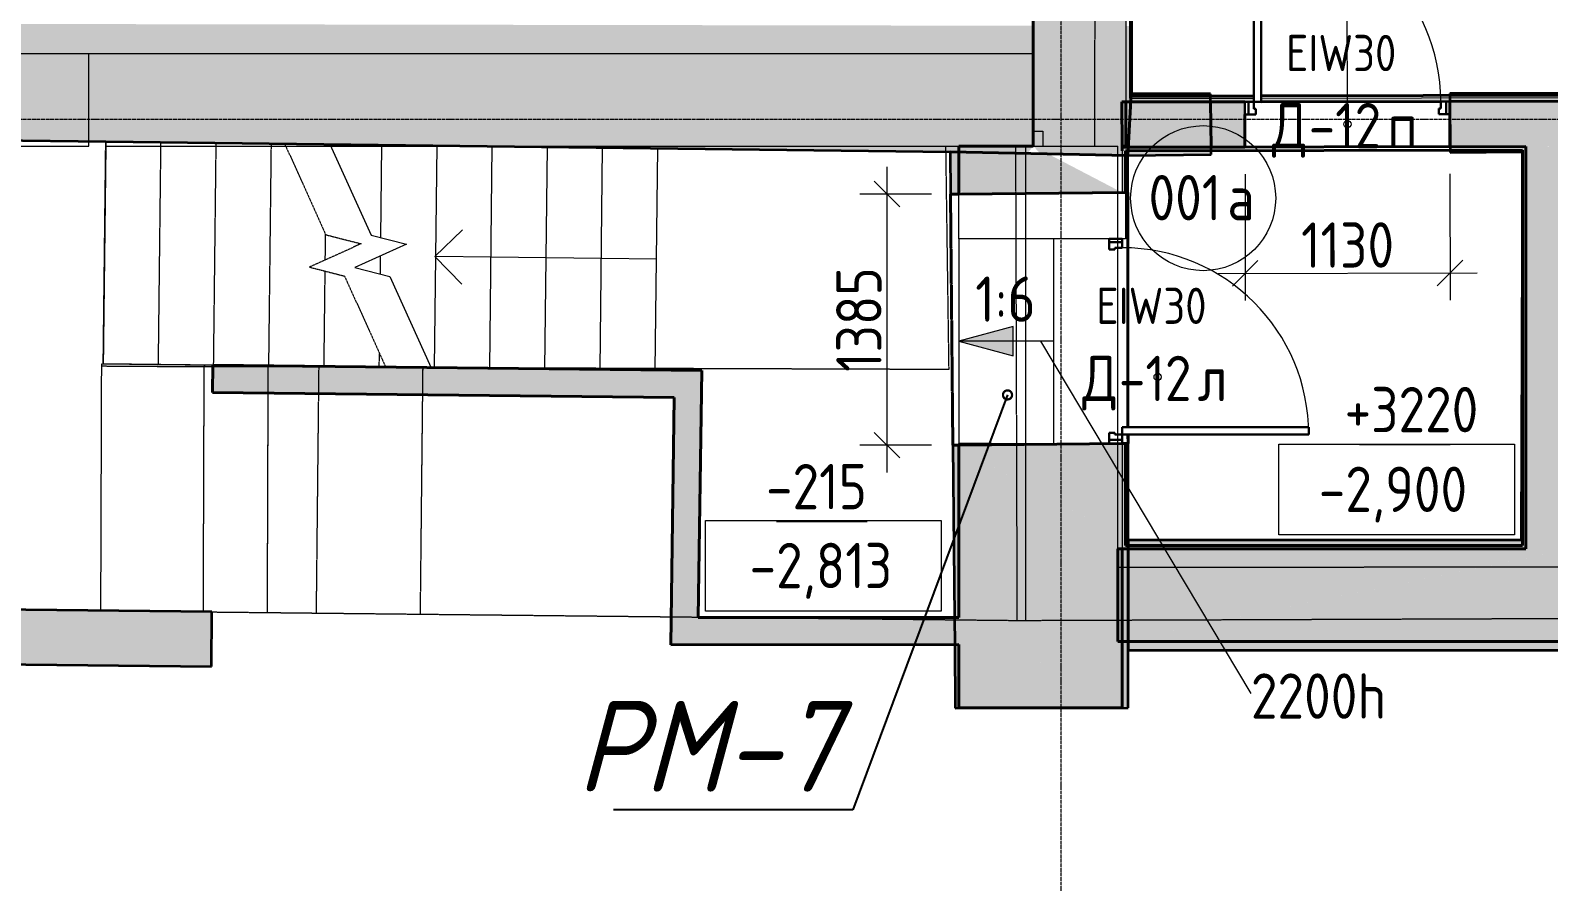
# Model space of a CAD drawing. Header units: millimetres. Extents: x 749182 to 2267578, y 70462 to 311449.
# Drawn here: x 1971120 to 1979493, y 226424 to 231119 of the extents above; entities that cross this region are included whole.
import ezdxf
from ezdxf import colors
from ezdxf.entities.mleader import LeaderData, LeaderLine
from ezdxf.math import Vec2, Vec3

# ---------------------------------------------------------------- set-up
doc = ezdxf.new("R2010")
doc.units = ezdxf.units.MM
for name, pattern in [('ADSK_Линия сетки', [25, 20, -2.5, 0, -2.5]), ('ADSK_Сверху', [4.5, 3, -1.5]), ('ADSK_Снесено', [4.5, 3, -1.5]), ('осеваяX2', [4, 2.5, -0.5, 0.5, -0.5])]:
    doc.linetypes.add(name, pattern=pattern)
doc.layers.get('Defpoints').update_dxf_attribs({"color": 255})
for name, color, linetype, lineweight in [('Аннотация', 7, 'Continuous', 9), ('Двери', 7, 'Continuous', 20), ('Лестницы', 7, 'Continuous', 18), ('Марки', 7, 'Continuous', 20), ('Марки дверей', 7, 'Continuous', 20), ('Марки помещений', 7, 'Continuous', 20), ('Оси', 165, 'осеваяX2', 13), ('отметки', 7, 'Continuous', 20), ('Пандусы', 7, 'Continuous', 18), ('Перекрытие', 7, 'Continuous', 18), ('Размер', 7, 'Continuous', 13), ('размеры', 7, 'Continuous', 9), ('Стены', 184, 'Continuous', 40), ('Стены внутренние', 7, 'Continuous', 18), ('Стены наружные', 7, 'Continuous', 18), ('Стены разрез', 7, 'Continuous', 35), ('Стены штриховка', 7, 'Continuous', 18), ('Стрелки вверх', 7, 'Continuous', 18)]:
    doc.layers.add(name, color=color, linetype=linetype, lineweight=lineweight)
doc.layers.add('Отметки потолка', color=253, linetype='Continuous')
doc.styles.add('GOST 2.304_new', font='isocpeur.ttf', dxfattribs={"width": 0.9, "oblique": 15})
doc.styles.add('GOST Common', font='GOST_Common.ttf', dxfattribs={"width": 0.9, "height": 350})
doc.styles.add('GOST Common_1', font='GOST_Common.ttf', dxfattribs={"width": 0.9, "height": 250})
doc.dimstyles.new('ADSK_Основной_2_5_мм_Округление_до_1_мм', dxfattribs={"dimscale": 304.8, "dimtxt": 251.428749, "dimasz": 0.463911, "dimexe": 0.492126, "dimexo": 0.492126, "dimgap": 0.098425, "dimtad": 1, "dimdec": 0, "dimdsep": 46, "dimtxsty": 'GOST Common_1', "dimblk1": 'OBLIQUE', "dimblk2": 'OBLIQUE', "dimsah": 1, "dimcen": 0.09, "dimdle": 0.492126, "dimazin": 2, "dimtfac": 1, "dimtdec": 4, "dimtix": 1, "dimtmove": 0, "dimatfit": 3, "dimfxl": 0, "dimtvp": 1, "dimtolj": 1, "dimtzin": 0, "dimlwd": 20, "dimlwe": 20, "dimarcsym": 0})

# ---------------------------------------------------------------- blocks, each defined once
blk = doc.blocks.new('Монолитная лестница - ___-571112-00 План подвала')
at = {"layer": 'Лестницы', "color": 253, "linetype": 'ADSK_Сверху', "true_color": 0xaaaaaa}
for p, q in [((13624.6, 19193.3), (13316.6, 19194.3)), ((13624.6, 19193.3), (13683.2, 19193.1)), ((13683.2, 19193.1), (13881.9, 19192.4)), ((13881.9, 19192.4), (13877.3, 17840.1)), ((13929.9, 19192.2), (13881.9, 19192.4)), ((14235.2, 19191.2), (13929.9, 19192.2)), ((14235.2, 19191.2), (14230.6, 17836.4)), ((14502.7, 17833.5), (14517, 19190.2)), ((14803.8, 19189.2), (14517, 19190.2)), ((15090.5, 19188.3), (14803.8, 19189.2)), ((15076.2, 17827.5), (15090.5, 19188.3)), ((13312, 17846), (13620, 17842.8)), ((13678.6, 17842.2), (13620, 17842.8)), ((13877.3, 17840.1), (13678.6, 17842.2)), ((13877.3, 17840.1), (13925.3, 17839.6)), ((13925.3, 17839.6), (14230.6, 17836.4)), ((14502.7, 17833.5), (14540.6, 17833.1))]:
    blk.add_line(p, q, dxfattribs=at)
at = {"layer": 'Лестницы', "color": 253, "linetype": 'ADSK_Сверху', "true_color": 0xaaaaaa, "flags": 128}
for points in [[(14517, 19190.2), (14460.6, 19190.4), (14404.3, 19190.6), (14347.9, 19190.8), (14291.6, 19191), (14235.2, 19191.2)], [(14230.6, 17836.4), (14298.6, 17835.7), (14366.7, 17834.9), (14434.7, 17834.2), (14502.7, 17833.5)]]:
    blk.add_lwpolyline(points, dxfattribs=at)
blk = doc.blocks.new('Существующие стены подвал - Существующие стены подвал-614279-00 План подвала')
at = {"layer": 'Стены', "true_color": 0xc0c0c0}
h = blk.add_hatch(color=9, dxfattribs=at)
h.paths.add_polyline_path([(56529.9, 8243.7), (56521.9, 9891.6), (55614.7, 9887.2), (55611.4, 9124.2), (54267.7, 9129.7), (54267.1, 9158.6), (49024.4, 9158.6), (49024.4, 8259.7), (51104.6, 8255.3)])
h.paths.add_polyline_path([(55620.1, 11120.2), (56515.8, 11124.6), (56510.3, 12254.8), (55625.1, 12250.4), (55622.3, 11614.6)])
h.paths.add_polyline_path([(55630.5, 13483.5), (56504.2, 13487.8), (56482.7, 17882.1), (56479.3, 17884.3), (56484.1, 18289.1), (56581.1, 18289.1), (56577.9, 18453), (55636.9, 18454), (55634.2, 15862.2), (55639.2, 15463.8), (55633.9, 14274.6)])
h.paths.add_polyline_path([(56557.2, 19523), (56527.9, 21035.6), (56386.8, 21035.6), (56386.5, 21235.8), (56383.9, 21235.8), (56375.1, 23760.7), (56319.5, 23761.6), (56287.6, 28354.9), (56256.8, 36643.2), (56224.2, 43936.9), (48463.8, 43935.7), (48463.9, 43053.1), (55489.3, 43061.9), (55489.3, 40730.4), (55505.9, 37127.7), (55501.3, 36571.4), (55555.6, 28934.4), (55560, 28902.8), (55597.8, 28902.4), (55600, 28900.7), (55598.8, 28652.4), (55594.7, 28648.4), (55598.8, 28619.1), (55592.1, 20992.7), (55638.7, 20178.5), (55638.7, 19524), (56555.3, 19523)])
h.paths.add_polyline_path([(39393.4, 20201.7), (42161.7, 20230.9), (42716.1, 20254.9), (46306.8, 20252.4), (46773.4, 21064.2), (46669.7, 25898.2), (45913.1, 25900.5), (45930.2, 21076.8), (41376.5, 21087.9), (41376.1, 20955.6), (40178.1, 20958.6), (40178.1, 21091.2), (38511, 21094.3), (38521, 20373.6), (39393.4, 20368.1), (39393.4, 20230.7)])
h.paths.add_polyline_path([(18977.5, 20357.5), (18995.8, 20697.6), (18995.8, 21071.6), (18965.8, 21071.6), (18965.8, 20652.5), (18455.8, 20408.6), (18495.2, 20367.6), (18965.8, 20357.7)])
h.paths.add_polyline_path([(18424, 20369.1), (18455.8, 20408.6), (18455.8, 21072.6), (10754.2, 21086.2), (10745.7, 20457.8), (11345.8, 20457.8), (18045.3, 20377.1), (18211.4, 20373.6)])
h.paths.add_polyline_path([(37360, 20380.9), (37354.8, 21098.2), (30807, 21114.6), (30787, 20709.4), (30787, 20839.4), (30777, 20701.8), (30787.2, 20395.3), (34405.1, 20387.9), (35898.2, 20390.1), (37359.7, 20380.9)])
h.paths.add_polyline_path([(46613, 28542.5), (46612.9, 28546.1), (46607.5, 28863.4), (46597, 32746.9), (46594.2, 32921.9), (46603.3, 32922), (46599.4, 34522.4), (45850, 34541.9), (45850, 34540.6), (45780, 34540.4), (45780, 34543.7), (45778.3, 34543.8), (45781.2, 30723), (45896.1, 30722.1), (45903.8, 28546.1), (46608.3, 28542.6)])
h.paths.add_polyline_path([(45777.6, 35501.1), (45777.7, 35501.2), (45778.6, 35510.4), (45847.6, 35510.6), (45847.7, 35502.9), (46596.9, 35522.5), (46594.2, 36634.1), (46597.1, 37232.1), (46589.8, 43050.7), (47467.9, 43051.8), (47467.8, 43935.5), (45825.2, 43935.3), (45871.2, 35688.5), (45777.4, 35688), (45777.6, 35511.4)])
h = blk.add_hatch(color=9, dxfattribs=at)
h.paths.add_polyline_path([(49329.7, 9158.6), (49871.2, 9158.6), (49875.6, 14294.9), (49329, 14292.9), (49340.7, 13116.9), (46823.6, 13096.8), (46825.5, 14679.6), (46270, 14679.6), (46224.6, 13092), (42727.9, 13086.3), (42730.1, 14665.6), (42185, 14665.6), (42201.5, 12893.6), (40707.4, 12828.9), (40703.8, 13065.5), (39413.6, 13045.8), (39406.3, 14749.4), (38599.2, 14751.8), (38614.8, 13626), (37409.2, 13633.4), (37378.7, 17812.6), (35269.2, 17807.6), (35269.9, 17507.6), (36952, 17511.6), (36985, 12975.8), (38529.6, 12970.2), (38529.6, 12441.4), (46543.8, 12521.2), (49329.7, 12548.5), (49324.4, 9158.6)])
h.paths.add_polyline_path([(49318.4, 15362.9), (49867.2, 15364.9), (49864.2, 15536.8), (53981.4, 15484.8), (53986.4, 15882.7), (49849.9, 15934.4), (49839.1, 20218.7), (53802.2, 20191.2), (53810.6, 21022.2), (49714.8, 21049.2), (49721.2, 23288.6), (49158.9, 23290.2), (49152.9, 21045.6), (48898.2, 21047.6), (48891, 20225.9), (49309.9, 20222.2), (49309.5, 19594.6), (49307.4, 15912.3), (49314.2, 15912.3), (49314.4, 15769), (49318.4, 15363.6)])
h.paths.add_polyline_path([(55639.2, 15463.8), (55634.2, 15862.2), (55119.6, 15868.6), (55114.6, 15470.4), (55634.2, 15463.9)])
h.paths.add_polyline_path([(46826.8, 15715.6), (46826.7, 15765.4), (46818.2, 15765.4), (46818, 15915.1), (46843.2, 20243.8), (47195.9, 20240.7), (47203.1, 21060.8), (46773.4, 21064.2), (46306.8, 20252.3), (46284.7, 15923), (46302, 15923), (46301.1, 15765.4), (46299.7, 15715.6), (46826.1, 15715.6)])
h.paths.add_polyline_path([(42721, 15724.6), (42731.6, 15724.6), (42731.5, 15794.1), (42720.7, 15794.1), (42720.6, 16269.6), (42716.1, 20254.9), (42157, 20230.7), (42162.3, 16051.8), (42173.5, 15889.7), (42175, 15724.6), (42720.7, 15724.6)])
h.paths.add_polyline_path([(39401.8, 15799.5), (39401.8, 15904.1), (39405.7, 16051.8), (39393.4, 20368.1), (38521, 20373.6), (38585.5, 15803.5), (38603.2, 15801.8), (39401.4, 15799.5)])
h.paths.add_polyline_path([(49314.4, 15912.3), (49314.4, 15912.3), (49839.1, 15933.9)])
h.paths.add_polyline_path([(18025.7, 17309.8), (18944.1, 17310.7), (18400.6, 17521.8), (18877.9, 17347.6), (18215.2, 17715.5), (18045.3, 17666.4), (18045.3, 17820.5), (18945.3, 18219.8), (18945.3, 18187), (18978.7, 18187), (18978.4, 18768.6), (18945.3, 18768.3), (18945.3, 18252.7), (18045.3, 18741.2), (18045.3, 18759.5), (18012.3, 18759.1), (18025.7, 17310.2)])
h.paths.add_polyline_path([(18945.3, 17310.7), (18979.1, 17310.7), (18978.6, 17677), (18945.3, 17677), (18945.3, 17310.7)])
h.paths.add_polyline_path([(30789.2, 17377.9), (31843.5, 17390.5), (31825.3, 18779.6), (30788.4, 18769.2), (30789.1, 18187), (30842.4, 18187), (30842.4, 17677), (30789, 17677), (30789.2, 17383.9)])
h.paths.add_polyline_path([(13924.8, 17539.6), (13924.8, 17839.6), (11328.3, 17866.9), (11334.1, 20457.8), (11045.8, 20457.8), (11006.9, 17570.3), (13341.6, 17545.7)])
h.paths.add_polyline_path([(30787.7, 20077.3), (31807.9, 20118.6), (31804.3, 20361.2), (31797.1, 20361.3), (31804.3, 20393.2), (30787.5, 20395.3), (30787.7, 20079.5)])
h.paths.add_polyline_path([(17999.4, 20144), (18045.3, 20144.5), (18045.3, 20154.1), (18294.9, 20208.5), (18424, 20369.1), (17997.2, 20378.1), (17999.3, 20153.6)])
h.paths.add_polyline_path([(18945.3, 20153.3), (18977.6, 20153.6), (18977.5, 20357.5), (18945.3, 20357.5), (18945.3, 20153.6)])
h.paths.add_polyline_path([(55638.7, 20178.5), (55591.1, 21010.4), (55070.5, 21013.9), (55062.1, 20182.5), (55638.7, 20178.5)])
h.paths.add_polyline_path([(49178.9, 26805.3), (49175.3, 28869.1), (49172.8, 28868.6), (49172.1, 28239.6), (49168.3, 26805.4), (49172.8, 26805.4)])
h.paths.add_polyline_path([(49731.2, 26803.8), (49736.5, 28675), (49733.6, 28674.3), (49717.7, 28675), (49717.6, 28706.4), (49685.6, 28706.7), (49684.9, 28661.7), (49672.8, 28658.6), (49178.9, 26805.3), (49714.8, 26803.8)])
h.paths.add_polyline_path([(55598.8, 28619.1), (55555.4, 28936.1), (49736.7, 28987.5), (49721.2, 34397.5), (49675.7, 34396.8), (49676, 34273.9), (49283.2, 33202), (49633.4, 29643.5), (49684.6, 29318.6), (49684.9, 29120), (49652.2, 28970.5), (49685.2, 28976.6), (49685.6, 28956.7), (49736.7, 28956.3), (49736.5, 28675), (55591.1, 28619.2)])
h.paths.add_polyline_path([(49145.3, 28868.6), (49145.3, 28868.8), (49175.3, 28874.8), (49165.7, 34395.9), (49122.2, 34395.8), (49126.1, 32975.3), (49132.5, 32975.4), (49136.2, 32800.6), (49144.2, 28868.6)])
h.paths.add_polyline_path([(49119.2, 35465.8), (49718.1, 35466.9), (49714.8, 36618.6), (55501.3, 36571.4), (55506.2, 37173.9), (48705, 37218.3), (48702.3, 36625.7), (49116, 36624.1), (49119, 35554.6)])
h.paths.add_polyline_path([(47702.3, 36629.7), (47705, 37224.8), (46597.1, 37232.1), (46594.2, 36634.1), (47702.1, 36629.7)])
h = blk.add_hatch(color=9, dxfattribs=at)
h.paths.add_polyline_path([(24928.2, 17607), (24928.2, 17633.2), (25135.9, 17633.2), (27465.2, 17636.8), (27634, 17627.2), (30789.1, 17617.7), (30788.7, 17677), (18979, 17677), (18979, 17629.3), (22422.2, 17628.6), (22573, 17625.8), (23981.5, 17614.6)])
h.paths.add_polyline_path([(21776.2, 20477.5), (21777.2, 20477.5), (21776.2, 20477.5)])
h.paths.add_polyline_path([(18978.9, 17688.4), (21300, 18161.9), (21247.2, 18187), (26460, 18187), (26460, 18225.8), (26710, 18239.6), (26710, 18218.5), (26685.6, 18187), (26806.3, 18187), (26878.2, 18138.3), (28992.5, 17892.2), (30502.9, 18187), (30788.8, 18187), (30788.7, 18242.7), (26727, 18240.5), (26740, 20377.3), (26836, 20377.5), (26835.4, 20666.5), (26825.4, 20666.5), (26835.4, 20700.4), (22845.8, 20698.9), (22846.4, 20383.7), (26439.3, 20411.3), (26441.7, 18224.8), (21436.9, 18234.6), (21443, 20372.9), (21778, 20375.5), (21777.8, 20407.5), (21776.3, 20407.5), (21775.5, 20698.6), (20752.6, 20698.2), (20755.5, 20373.4), (21153, 20377), (21146.9, 18234.6), (18978.6, 18234.6), (18978.7, 18187)])
h.paths.add_polyline_path([(18977.5, 20357.5), (19436.6, 20361.6), (19433.6, 20697.7), (18995.8, 20697.6), (18977.6, 20359.5)])
h.paths.add_polyline_path([(21423, 20373.2), (21173, 20377), (21173, 20406.4), (21423, 20406.9), (21423, 20377)])
h.paths.add_polyline_path([(27906, 20379.9), (28369, 20381.2), (28369, 20384.3), (28382, 20399.3), (28522, 20399.3), (28522, 20381.3), (28617.2, 20381.5), (28616.5, 20701), (27905.4, 20700.8), (27905.9, 20418.4)])
h.paths.add_polyline_path([(26710, 20380.7), (26460, 20409), (26460, 20415.8), (26710, 20416.3), (26710, 20411.3)])
h.paths.add_polyline_path([(30130.2, 20384.9), (30787.5, 20386.5), (30777, 20701.8), (30129.5, 20701.6), (30130.2, 20692.4), (30581, 20692.9), (30129.6, 20671.9), (30130.2, 20386.4)])
at = {"layer": 'Стены'}
for p, q in [((19436.2, 20403.3), (19434, 20653.3)), ((20753, 20655.7), (20755.2, 20405.7)), ((17999.4, 20144), (18045.3, 20144.5)), ((18965.3, 20153.5), (18977.6, 20153.6)), ((18977.6, 20153.6), (18978.3, 18858.3)), ((18045.3, 18759.5), (18012.3, 18759.1)), ((18978.4, 18768.6), (18945.3, 18768.3)), ((18978.3, 18818.3), (18978.4, 18768.6))]:
    blk.add_line(p, q, dxfattribs=at)
at = {"layer": 'Стены разрез'}
for p, q in [((18995.8, 20697.6), (18996.4, 21071.6)), ((18977.5, 20357.5), (18995.8, 20697.6)), ((18995.8, 20697.6), (18977.5, 20357.5)), ((19433.6, 20697.7), (18995.8, 20697.6)), ((19434, 20653.3), (19433.6, 20697.7)), ((21775.5, 20698.6), (20752.6, 20698.2)), ((20752.6, 20698.2), (20753, 20655.7)), ((11345.8, 20457.8), (13341.6, 20433.9)), ((13341.6, 20433.9), (17997.2, 20378.1)), ((17997.2, 20378.1), (18977.5, 20357.5)), ((18977.5, 20357.5), (17997.2, 20378.1)), ((17997.2, 20378.1), (17999.4, 20144)), ((18977.5, 20357.5), (19436.6, 20361.6)), ((18977.6, 20153.6), (18977.5, 20357.5)), ((19436.6, 20361.6), (19436.2, 20403.3)), ((20755.2, 20405.7), (20755.5, 20373.4)), ((20755.5, 20373.4), (21153, 20377)), ((21153, 20377), (21146.9, 18234.6)), ((17999.4, 20144), (18977.6, 20153.6)), ((18978.4, 18768.6), (18012.3, 18759.1)), ((18012.3, 18759.1), (18021.1, 17809.8)), ((18978.6, 18234.6), (18978.4, 18768.6)), ((21146.9, 18234.6), (18978.6, 18234.6)), ((18978.6, 18234.6), (18979, 17629.3)), ((18978.8, 17936.3), (18978.6, 18234.6)), ((18979.1, 17310.7), (18978.8, 17936.3)), ((13925.9, 17839.6), (11328.3, 17866.9)), ((13924.8, 17539.6), (13925.9, 17839.6)), ((18021.1, 17809.8), (18022.5, 17659.8)), ((18022.5, 17659.8), (18025.7, 17309.8)), ((18979, 17629.3), (22422.2, 17628.6)), ((11006.9, 17570.3), (13924.8, 17539.6)), ((18025.7, 17309.8), (18979.1, 17310.7))]:
    blk.add_line(p, q, dxfattribs=at)
blk = doc.blocks.new('Новые проёмы подвал - Новые проёмы подвал-999150-00 План подвала')
at = {"layer": 'Стены', "color": 0, "linetype": 'ADSK_Снесено'}
for p, q in [((17999.4, 20144), (18045.3, 20144.5)), ((17999.4, 20144), (18012.3, 18759.1)), ((18965.3, 20153.5), (18977.6, 20153.6)), ((18978.3, 18858.3), (18977.6, 20153.6)), ((18977.6, 20153.6), (18978.3, 18858.3)), ((18045.3, 18759.5), (18012.3, 18759.1)), ((18978.4, 18768.6), (18945.3, 18768.3)), ((18978.4, 18768.6), (18978.3, 18818.3)), ((18978.3, 18818.3), (18978.4, 18768.6))]:
    blk.add_line(p, q, dxfattribs=at)
blk = doc.blocks.new('AC_Дверь_Однопольная_Стальная - Д-12п 1130х2200h-1983137-00 План подвала')
at = {"layer": 'Двери', "linetype": 'Continuous', "lineweight": 30}
for p, q in [((-515, 1155), (-475, 1155)), ((-515, 125), (-515, 1155)), ((-475, 1155), (-475, 125)), ((-565, 125), (-545, 125)), ((-565, 55), (-565, 125)), ((-545, 125), (-515, 125)), ((-545, 55), (-545, 125)), ((-545, 125), (-545, 55)), ((-475, 125), (-515, 125)), ((-515, 125), (-515, 85)), ((-515, 85), (-505, 85)), ((-505, 85), (-505, 55)), ((505, 85), (515, 85)), ((505, 55), (505, 85)), ((515, 125), (545, 125)), ((515, 85), (515, 125)), ((545, 125), (545, 55)), ((545, 125), (565, 125)), ((545, 55), (545, 125)), ((565, 125), (565, 55)), ((-545, 55), (-565, 55)), ((-505, 55), (-545, 55)), ((545, 55), (505, 55)), ((565, 55), (545, 55))]:
    blk.add_line(p, q, dxfattribs=at)
at = {"layer": 'Двери', "linetype": 'Continuous'}
blk.add_arc((-515, 125), 1030, 0, 90, dxfattribs=at)
blk = doc.blocks.new('AC_Дверь_Однопольная_Стальная - Д-12л 1130х2200h-1983169-00 План подвала')
at = {"layer": 'Двери', "color": 5, "linetype": 'Continuous', "lineweight": 30, "true_color": 0x0000ff}
for p, q in [((515, 1480), (475, 1480)), ((475, 1480), (475, 450)), ((515, 450), (515, 1480)), ((-545, 450), (-565, 450)), ((-565, 450), (-565, 380)), ((-515, 450), (-545, 450)), ((-545, 450), (-545, 380)), ((-545, 380), (-545, 450)), ((-515, 410), (-515, 450)), ((475, 450), (515, 450)), ((545, 450), (515, 450)), ((515, 450), (515, 410)), ((545, 380), (545, 450)), ((565, 450), (545, 450)), ((545, 450), (545, 380)), ((565, 380), (565, 450)), ((-565, 380), (-545, 380)), ((-545, 380), (-505, 380)), ((-505, 410), (-515, 410)), ((-505, 380), (-505, 410)), ((515, 410), (505, 410)), ((505, 410), (505, 380)), ((505, 380), (545, 380)), ((545, 380), (565, 380))]:
    blk.add_line(p, q, dxfattribs=at)
at = {"layer": 'Двери', "color": 5, "linetype": 'Continuous', "true_color": 0x0000ff}
blk.add_arc((515, 450), 1030, 90, 180, dxfattribs=at)
blk = doc.blocks.new('Высотные отметки - Рамка-5093-00 План подвала')
at = {"layer": 'Аннотация'}
for p, q in [((-6.5, 0), (-6.5, 5)), ((-6.5, 5), (6.5, 5)), ((6.5, 5), (6.5, 0)), ((6.5, 0), (-6.5, 0))]:
    blk.add_line(p, q, dxfattribs=at)
blk = doc.blocks.new('ADSK_Марка_Дверь - Типоразмер_ADSK_Марка-58376-00 План подвала')
at = {"layer": 'Марки дверей', "lineweight": 9}
blk.add_circle((0, 0), 0.2, dxfattribs=at)
blk = doc.blocks.new('ADSK_Марка_Помещение_ОдноЗначение - Номер-247393-00 План подвала')
at = {"layer": 'Марки помещений'}
blk.add_circle((0, 0), 4, dxfattribs=at)
blk = doc.blocks.new('_Oblique')
at = {"color": 0, "linetype": 'ByBlock', "lineweight": -2}
blk.add_line((-0.5, -0.5), (0.5, 0.5), dxfattribs=at)
blk = doc.blocks.new('*D1880')
at = {"layer": 'Defpoints', "color": 0, "lineweight": 20, "transparency": 16777216}
for p in [(1975844.3, 230216.1), (1976240.4, 230216.1), (1976240.4, 228831.1)]:
    blk.add_point(p, dxfattribs=at)
at = {"layer": 'размеры', "color": 0, "lineweight": 20, "transparency": 16777216}
for p, q in [((1975844.3, 228681.1), (1975844.3, 230366.1)), ((1976090.4, 230216.1), (1975694.3, 230216.1)), ((1976090.4, 228831.1), (1975694.3, 228831.1))]:
    blk.add_line(p, q, dxfattribs=at)
at = {"layer": 'размеры', "color": 0, "lineweight": 20, "transparency": 16777216, "xscale": 141.4, "yscale": 141.4, "zscale": 141.4}
for p, rotation in [((1975844.3, 230216.1), 90), ((1975844.3, 228831.1), 270)]:
    blk.add_blockref('_Oblique', p, dxfattribs=dict(at, rotation=rotation))
at = {"layer": 'размеры', "color": 0, "lineweight": 20, "transparency": 16777216, "insert": (1975689.3, 229523.6), "char_height": 250, "width": 567.632, "attachment_point": 5, "rotation": 90, "style": 'GOST Common_1'}
blk.add_mtext('\\A1;1385', dxfattribs=at)
blk = doc.blocks.new('*D1854')
at = {"layer": 'Defpoints', "color": 0, "lineweight": 20, "transparency": 16777216}
for p in [(1977818.5, 230475.3), (1978948.5, 230477.3), (1978949.7, 229780.8)]:
    blk.add_point(p, dxfattribs=at)
at = {"layer": 'размеры', "color": 0, "lineweight": 20, "transparency": 16777216}
for p, q in [((1977818.7, 230325.3), (1977820, 229628.8)), ((1978948.7, 230327.3), (1978950, 229630.8)), ((1977669.7, 229778.5), (1979099.7, 229781))]:
    blk.add_line(p, q, dxfattribs=at)
at = {"layer": 'размеры', "color": 0, "lineweight": 20, "transparency": 16777216, "xscale": 141.4, "yscale": 141.4, "zscale": 141.4}
for p, rotation in [((1977819.7, 229778.8), 180.102268801919), ((1978949.7, 229780.8), 0.1022688019190327)]:
    blk.add_blockref('_Oblique', p, dxfattribs=dict(at, rotation=rotation))
at = {"layer": 'размеры', "color": 0, "lineweight": 20, "transparency": 16777216, "insert": (1978384.4, 229934.8), "char_height": 250, "width": 567.632, "attachment_point": 5, "rotation": 0.10227, "style": 'GOST Common_1'}
blk.add_mtext('\\A1;1130', dxfattribs=at)
blk = doc.blocks.new('ADSK_Марка_Перекрытие - Экземпляр_ADSK_Позиция-177290-00 План подвала')
at = {"layer": 'Марки'}
blk.add_line((-2.5, 0), (2.5, 0), dxfattribs=at)
blk = doc.blocks.new('_DotSmall')
at = {"color": 0, "linetype": 'ByBlock', "lineweight": 35, "const_width": 0.5}
blk.add_lwpolyline([(-0.0625, 0, 1), (0.0625, 0, 1)], format="xyb", close=True, dxfattribs=at)

msp = doc.modelspace()

# ---------------------------------------------------------------- hatches: boundary and pattern name
at = {"layer": 'размеры'}
msp.add_hatch(color=0, dxfattribs=at).paths.add_polyline_path([(1976240.5323, 229404.8826), (1976540.5323, 229324.4978), (1976540.5323, 229485.2673)])
at = {"layer": 'Стены внутренние', "lineweight": 9}
h = msp.add_hatch(dxfattribs=at)
h.set_pattern_fill('FP_2', color=0, style=0, pattern_type=2)
h.set_pattern_definition([(0, (1958195.05, 210071.62), (406.4, 101.6), [33.528, -271.272, 33.528, -271.272, -1625.6]), (0, (1958195.05, 210071.62), (406.4, 101.6), [-609.6, 33.528, -576.072, 33.528, -271.272, -711.2]), (0, (1958195.05, 210071.62), (406.4, 101.6), [-1524, 33.528, -169.672, 33.528, -474.472]), (120, (1958347.45, 210122.42), (-291.18818, 301.15272), [33.528, -271.272, 33.528, -271.272, -1625.6]), (120, (1958347.45, 210122.42), (-291.18818, 301.15272), [-609.6, 33.528, -576.072, 33.528, -271.272, -711.2]), (120, (1958347.45, 210122.42), (-291.18818, 301.15272), [-1524, 33.528, -169.672, 33.528, -474.472]), (240, (1958398.25, 210325.62), (-115.21182, -402.75272), [33.528, -271.272, 33.528, -271.272, -1625.6]), (240, (1958398.25, 210325.62), (-115.21182, -402.75272), [-609.6, 33.528, -576.072, 33.528, -271.272, -711.2]), (240, (1958398.25, 210325.62), (-115.21182, -402.75272), [-1524, 33.528, -169.672, 33.528, -474.472])])
h.paths.add_polyline_path([(1977192.8814, 230724.1467), (1977868.0072, 230725.3517), (1977867.9715, 230745.3517), (1977192.8814, 230744.1467), (1977192.8814, 230739.3894)])
h.paths.add_polyline_path([(1977908.0072, 230725.4231), (1979000.5243, 230727.3732), (1978975.6489, 230747.3288), (1977907.9719, 230745.1681), (1977907.9736, 230744.2087)])
h.paths.add_polyline_path([(1979890.8105, 230728.9623), (1981040.9063, 230731.0151), (1981040.8357, 230751.015), (1979929.659, 230749.0316), (1979891.0873, 230729.1052)])
h.paths.add_polyline_path([(1984983.9673, 230738.0532), (1987942.1192, 230743.3333), (1987942.0835, 230763.3332), (1985011.4434, 230758.1023), (1984984.0812, 230738.1363)])
h.paths.add_polyline_path([(1987982.1191, 230743.4047), (1988970.062, 230745.1681), (1988970.062, 230765.1681), (1987982.0834, 230763.4046), (1987982.1191, 230743.4582)])
at = {"layer": 'Стены внутренние'}
h = msp.add_hatch(color=0, dxfattribs=at)
h.paths.add_polyline_path([(1977174.9779, 230474.1143), (1977818.4535, 230475.2629), (1977818.0073, 230725.2625), (1977188.4511, 230724.0895), (1977175.0398, 230475.2629)])
h.paths.add_polyline_path([(1979000.6412, 230727.2794), (1979000.5243, 230727.3732), (1978948.1304, 230727.2796)])
h.paths.add_polyline_path([(1978948.0055, 230727.2794), (1979150.1714, 230607.3231), (1979000.6412, 230727.2794), (1978948.1304, 230727.2796)])
h.paths.add_polyline_path([(1978948.4517, 230677.4967), (1978948.1304, 230657.2795), (1978948.4504, 230478.0288)])
h.paths.add_polyline_path([(1978948.4517, 230477.2798), (1978950.2397, 230478.0288), (1978948.4517, 230677.4967), (1978948.4504, 230478.0288)])
h.paths.add_polyline_path([(1984640.5157, 230487.4398), (1984655.0351, 230487.4657), (1985018.0107, 230729.7708), (1984946.5971, 230487.9861), (1985030.9886, 230488.1367), (1985030.4819, 230738.1362), (1984983.9673, 230738.0532), (1984640.5512, 230487.4657)])
h.paths.add_polyline_path([(1986812.1973, 230491.3161), (1986902.5671, 230491.4774), (1986902.1208, 230741.477), (1986811.6355, 230741.3154), (1986812.1969, 230491.4774)])
h.paths.add_polyline_path([(1988032.5653, 230493.4943), (1988981.2795, 230495.628), (1988972.062, 230745.1717), (1988032.119, 230743.4939), (1988032.244, 230673.494)])
h.paths.add_polyline_path([(1979559.0125, 230557.5532), (1979897.3946, 230698.4874), (1979817.1153, 230619.8607), (1979970.5922, 230729.1047), (1979890.8105, 230728.9623), (1979618.0748, 230588.0652)])
h = msp.add_hatch(color=0, dxfattribs=at)
h.paths.add_polyline_path([(1976690.3618, 227381.8342), (1977140.3618, 227381.8342), (1977140.3618, 227748.5751), (1977117.8817, 227748.5751), (1977117.8817, 228258.5751), (1977140.3618, 228258.5751), (1977140.3618, 228291.4575), (1976240.3618, 227892.1281), (1976240.3618, 227737.9825), (1976410.2291, 227787.1096), (1977072.9866, 227419.2322), (1976595.6402, 227593.4063), (1977139.2409, 227382.2695)])
h.paths.add_polyline_path([(1977140.3618, 228324.3399), (1977140.3618, 228839.874), (1976240.3618, 228830.752), (1976240.3618, 228812.8163), (1977118.4548, 228336.23)])
h.paths.add_polyline_path([(1976240.3618, 230216.1084), (1977139.7565, 230225.2231), (1976731.1787, 230438.3602), (1976590.385, 230441.3228), (1976254.5276, 230225.2231)])
for points in [[(1979618.0748, 230444.8011), (1979618.0748, 230478.4751), (1979368.0748, 230478.0288), (1979368.0748, 230448.2937)], [(1988776.0865, 227748.5751), (1989037.4011, 227748.5751), (1989037.4011, 228258.5751), (1988697.9246, 228258.5751), (1987187.5353, 227963.8542), (1985073.2662, 228209.9033), (1985001.2961, 228258.5751), (1979442.2385, 228258.5751), (1979495.0474, 228233.4795), (1977173.9907, 227760.0205), (1977173.6959, 228258.5751), (1977117.8817, 228258.5751), (1977117.8817, 227748.5751), (1987635.8863, 227748.5751)]]:
    msp.add_hatch(color=0, dxfattribs=at).paths.add_polyline_path(points)
at = {"layer": 'Стены наружные'}
h = msp.add_hatch(color=0, dxfattribs=at)
h.paths.add_polyline_path([(1976650.8814, 230480.2478), (1977160.8814, 230724.0895), (1977160.8814, 232549.6147), (1976650.8814, 232550.9079), (1976650.8814, 230996.2243)])
h.paths.add_polyline_path([(1977160.8814, 233819.6188), (1977160.8814, 253086.7432), (1976650.8814, 253086.7432), (1976650.8814, 233820.9119)])
for points in [[(1974670.6019, 229094.2299), (1974672.6915, 229244.216), (1972125.5515, 229272.1553), (1972123.9063, 229122.1644), (1972813.2831, 229114.6026)], [(1974653.6834, 227879.8589), (1974803.7, 227880.0045), (1974822.6831, 229242.5707), (1974672.6915, 229244.216), (1974653.6854, 227880.0045)], [(1974651.5936, 227729.8568), (1976217.5173, 227731.3757), (1976216.1255, 227881.3744), (1974653.6834, 227879.8589), (1974651.6151, 227731.3978)]]:
    msp.add_hatch(color=0, dxfattribs=at).paths.add_polyline_path(points)

# ---------------------------------------------------------------- linework, layer by layer
at = {"layer": 'Лестницы', "color": 0, "linetype": 'ADSK_Сверху'}
for p, q in [((1971521.8579, 229278.6699), (1971535.9361, 230505.5892)), ((1972522.2914, 230494.2713), (1971535.9361, 230505.5892)), ((1971826.3379, 229275.1762), (1971840.4161, 230502.0954)), ((1971826.3379, 229275.1762), (1971840.4161, 230502.0954)), ((1972130.8179, 229271.6825), (1972144.896, 230498.6017)), ((1972130.8179, 229271.6825), (1972144.896, 230498.6017)), ((1972435.2978, 229268.1887), (1972449.376, 230495.108)), ((1972435.2978, 229268.1887), (1972449.376, 230495.108)), ((1972522.2914, 230494.2713), (1972749.7893, 229991.4164)), ((1972943.6722, 229941.9343), (1972658.9543, 229813.1243)), ((1972746.5253, 229852.7425), (1972748.1578, 229995.0225)), ((1972746.5253, 229852.7425), (1972748.1578, 229995.0225)), ((1972749.7893, 229991.4164), (1972943.6722, 229941.9343)), ((1972658.9543, 229813.1243), (1972852.8372, 229763.6422)), ((1972739.7778, 229264.695), (1972745.8163, 229790.9557)), ((1972739.7778, 229264.695), (1972745.8163, 229790.9557)), ((1972852.8372, 229763.6422), (1973080.3351, 229260.7873)), ((1973044.2678, 229262.078), (1973045.1455, 229338.5694)), ((1973044.2678, 229262.078), (1973045.1455, 229338.5694)), ((1971819.6175, 229264.8678), (1971511.6764, 229265.9167)), ((1972959.457, 229262.1743), (1971521.8579, 229278.6699)), ((1971819.6175, 229264.8678), (1971878.2055, 229264.6682)), ((1971878.2055, 229264.6682), (1972076.959, 229263.9912)), ((1972076.959, 229263.9912), (1972072.3527, 227911.7102)), ((1972124.9488, 229263.8277), (1972076.959, 229263.9912)), ((1972430.2802, 229262.7877), (1972124.9488, 229263.8277)), ((1972430.2802, 229262.7877), (1972425.6653, 227907.9888)), ((1972697.7432, 227905.123), (1972712.0335, 229261.8279)), ((1972998.8121, 229260.8511), (1972712.0335, 229261.8279)), ((1973285.5908, 229259.8742), (1972998.8121, 229260.8511)), ((1973271.2575, 227899.0821), (1973285.5908, 229259.8742)), ((1971507.0838, 227917.6642), (1971815.0174, 227914.4208)), ((1971873.6041, 227913.8037), (1971815.0174, 227914.4208)), ((1972072.3527, 227911.7102), (1971873.6041, 227913.8037)), ((1972072.3527, 227911.7102), (1972120.3413, 227911.2048)), ((1972120.3413, 227911.2048), (1972425.6653, 227907.9888)), ((1972697.7432, 227905.123), (1972735.6151, 227904.7241))]:
    msp.add_line(p, q, dxfattribs=at)
at = {"layer": 'Лестницы', "color": 0}
for p, q in [((1972772.275, 230491.4029), (1972999.7728, 229988.548)), ((1973052.4493, 229975.1041), (1973058.3259, 230487.2441)), ((1973052.4493, 229975.1041), (1973058.3259, 230487.2441)), ((1973348.7495, 229258.7382), (1973362.804, 230483.5964)), ((1973348.7495, 229258.7382), (1973362.804, 230483.5964)), ((1973653.2312, 229255.3983), (1973667.2822, 230479.9488)), ((1973653.2312, 229255.3983), (1973667.2822, 230479.9488)), ((1973957.7129, 229252.0585), (1973971.7604, 230476.3012)), ((1973957.7129, 229252.0585), (1973971.7604, 230476.3012)), ((1974262.1947, 229248.7187), (1974276.2386, 230472.6536)), ((1974262.1947, 229248.7187), (1974276.2386, 230472.6536)), ((1974566.6764, 229245.3788), (1974580.7168, 230469.0059)), ((1974566.6764, 229245.3788), (1974580.7168, 230469.0059)), ((1973193.6557, 229939.0658), (1972908.9379, 229810.2559)), ((1972999.7728, 229988.548), (1973193.6557, 229939.0658)), ((1973050.1443, 229774.2177), (1973051.2968, 229874.6609)), ((1973050.1443, 229774.2177), (1973051.2968, 229874.6609)), ((1972908.9379, 229810.2559), (1973102.8208, 229760.7737)), ((1973102.8208, 229760.7737), (1973330.3186, 229257.9189))]:
    msp.add_line(p, q, dxfattribs=at)
at = {"layer": 'Лестницы', "color": 0, "linetype": 'ADSK_Сверху', "flags": 128}
for points in [[(1972712.0335, 229261.8279), (1972655.6825, 229262.0199), (1972599.3317, 229262.2118), (1972542.9811, 229262.4038), (1972486.6306, 229262.5957), (1972430.2802, 229262.7877)], [(1972425.6653, 227907.9888), (1972493.6851, 227907.2723), (1972561.7047, 227906.5559), (1972629.724, 227905.8394), (1972697.7432, 227905.123)]]:
    msp.add_lwpolyline(points, dxfattribs=at)
at = {"layer": 'Марки дверей', "color": 0}
for p, q in [((1978383.2295, 230601.2711), (1978380.416, 231715.855)), ((1976690.3618, 229404.874), (1977851.0729, 227461.3054))]:
    msp.add_line(p, q, dxfattribs=at)
at = {"layer": 'Оси', "linetype": 'ADSK_Линия сетки'}
for p, q in [((1976804.9564, 214656.6284), (1976804.9564, 254606.4029)), ((1947108.8213, 230628.4045), (2015336.7643, 230628.4045))]:
    msp.add_line(p, q, dxfattribs=at)
at = {"layer": 'Пандусы', "color": 0}
for p, q in [((1976240.3618, 229969.874), (1976240.3618, 228839.874)), ((1976423.2418, 229969.874), (1976240.3618, 229969.874)), ((1976762.3618, 229969.874), (1976762.3618, 228839.874)), ((1976423.2418, 228839.874), (1976240.3618, 228839.874))]:
    msp.add_line(p, q, dxfattribs=at)
at = {"layer": 'Перекрытие', "linetype": 'ADSK_Сверху'}
for p, q in [((1976990.4081, 230480.2478), (1976993.4177, 232318.6865)), ((1976650.8814, 230562.1674), (1976702.855, 230561.9177)), ((1976702.855, 230561.9177), (1976703.0995, 230480.2478)), ((1971442.864, 230506.5972), (1971536.6065, 230505.4741)), ((1971536.6065, 230505.4741), (1971521.9108, 229278.7766)), ((1976186.4025, 229249.9931), (1976169.1683, 230480.2478)), ((1976553.0988, 230480.2478), (1976560.9306, 227864.4319)), ((1971511.7206, 229278.8884), (1971507.0838, 227917.6642)), ((1973285.5908, 229259.8742), (1976186.4025, 229249.9931)), ((1989037.4011, 228164.3622), (1977117.8817, 228156.3362)), ((1971507.0838, 227917.6642), (1969505.9807, 227938.7419)), ((1972735.6151, 227904.7241), (1976560.9306, 227864.4319)), ((1976560.9306, 227864.4319), (1985829.6616, 227898.7751))]:
    msp.add_line(p, q, dxfattribs=at)
at = {"layer": 'Перекрытие'}
for p, q in [((1971536.6065, 230505.4741), (1971521.9108, 229278.7766)), ((1976207.3159, 228830.752), (1976194.4649, 230215.6597)), ((1971511.7206, 229278.8884), (1972125.5515, 229272.1553))]:
    msp.add_line(p, q, dxfattribs=at)
at = {"layer": 'размеры', "color": 0}
for p, q in [((1976540.5323, 229485.2673), (1976240.5323, 229404.8826)), ((1976540.5323, 229324.4978), (1976540.5323, 229485.2673)), ((1976240.5323, 229404.8826), (1976540.5323, 229324.4978))]:
    msp.add_line(p, q, dxfattribs=at)
at = {"layer": 'размеры', "color": 0, "lineweight": 20}
msp.add_line((1976758.9496, 229404.8826), (1976240.5323, 229404.8826), dxfattribs=at)
at = {"layer": 'Стены внутренние', "color": 0}
for p, q in [((1977160.8814, 232549.6147), (1977160.8814, 230724.0895)), ((1976240.3618, 229969.874), (1976240.3618, 230216.1084)), ((1977160.3618, 230225.1028), (1977160.3618, 229969.874)), ((1977070.3618, 229969.874), (1976240.3618, 229969.874)), ((1977160.3618, 229969.874), (1977140.3618, 229969.874)), ((1976240.3618, 228831.0751), (1976240.3618, 228839.874)), ((1976240.3618, 228839.874), (1977070.3618, 228839.874)), ((1977140.3618, 228839.874), (1977140.3618, 228258.5751))]:
    msp.add_line(p, q, dxfattribs=at)
at = {"layer": 'Стены внутренние', "color": 0, "lineweight": 40}
for p, q in [((1977192.8814, 230756.1467), (1977192.8814, 232549.5336)), ((1987942.0621, 230775.3332), (1977907.95, 230757.423)), ((1977818.0073, 230725.2625), (1977140.1387, 230724.0525)), ((1977140.1387, 230724.0525), (1977140.5849, 230474.0529)), ((1977867.9501, 230757.3517), (1977192.8814, 230756.1467)), ((1977908.0072, 230725.4231), (1978898.0056, 230727.1902)), ((1986902.1208, 230741.477), (1978948.0055, 230727.2794)), ((1977818.4535, 230475.2629), (1977818.1322, 230655.2626)), ((1978948.1304, 230657.2795), (1978948.4517, 230477.2798)), ((1976240.3618, 230480.2478), (1976240.3618, 230216.1084)), ((1976650.8814, 230480.2478), (1976240.3618, 230480.2478)), ((1977140.3618, 230454.0525), (1977140.3618, 230480.2478)), ((1979368.0748, 230478.0288), (1977140.3618, 230474.0525)), ((1977140.5849, 230474.0529), (1977818.4535, 230475.2629)), ((1977160.3618, 230454.0882), (1979348.0748, 230457.9931)), ((1977160.3618, 230225.1028), (1977160.3618, 230454.0882)), ((1978948.4517, 230477.2798), (1979368.0748, 230478.0288)), ((1979348.0748, 230457.9931), (1979348.0748, 228278.5751)), ((1979368.0748, 228258.5751), (1979368.0748, 230478.0288)), ((1979368.0748, 230478.0288), (1979368.0748, 228258.5751)), ((1976240.3618, 230216.1084), (1977160.3618, 230225.1028)), ((1977140.3618, 228839.874), (1976240.3618, 228831.0751)), ((1977160.3618, 228839.874), (1977140.3618, 228839.874)), ((1977160.3618, 228278.5751), (1977160.3618, 228839.874)), ((1976240.3618, 228831.0751), (1976240.3618, 227881.3979)), ((1979368.0748, 228258.5751), (1977117.8817, 228258.5751)), ((1977117.8817, 228258.5751), (1977117.8817, 227748.5751)), ((1977140.3618, 227381.8342), (1977140.3618, 228258.5751)), ((1979348.0748, 228278.5751), (1977160.3618, 228278.5751)), ((1977117.8817, 227748.5751), (1989037.4011, 227748.5751)), ((1976240.3618, 227731.3978), (1976240.3618, 227381.8342)), ((1976240.3618, 227381.8342), (1977140.3618, 227381.8342))]:
    msp.add_line(p, q, dxfattribs=at)
at = {"layer": 'Стены внутренние', "color": 0, "linetype": 'ADSK_Сверху'}
for p, q in [((1976607.8817, 230480.2478), (1976607.8817, 227864.6059)), ((1976650.8814, 230480.2478), (1977117.8817, 230480.2478)), ((1977117.8817, 227866.4956), (1977117.8817, 230480.2478))]:
    msp.add_line(p, q, dxfattribs=at)
at = {"layer": 'Стены наружные', "color": 0, "lineweight": 40}
for p, q in [((1976650.8814, 232550.9079), (1976650.8814, 230480.2478)), ((1977160.8814, 230480.2478), (1977160.8814, 230724.0895)), ((1977140.3618, 230480.2478), (1977160.8814, 230480.2478)), ((1972125.5515, 229272.1553), (1972123.9063, 229122.1644)), ((1974822.6831, 229242.5707), (1972125.5515, 229272.1553)), ((1974803.7, 227880.0045), (1974822.6831, 229242.5707)), ((1972123.9063, 229122.1644), (1974670.6019, 229094.2299)), ((1974670.6019, 229094.2299), (1974651.5936, 227729.8568)), ((1976240.3618, 227881.3979), (1974803.7, 227880.0045)), ((1974651.5936, 227729.8568), (1976240.3618, 227731.3978))]:
    msp.add_line(p, q, dxfattribs=at)
at = {"layer": 'Стены наружные', "color": 0, "linetype": 'ADSK_Сверху'}
for p, q in [((1976650.8814, 230990.2478), (1962138.545, 230990.2478)), ((1971442.864, 230480.2478), (1971442.864, 230990.2478)), ((1976650.8814, 230480.2478), (1976650.8814, 230990.2478)), ((1970433.6004, 230480.2478), (1971442.864, 230480.2478)), ((1971536.0947, 230480.2478), (1976650.8814, 230480.2478))]:
    msp.add_line(p, q, dxfattribs=at)
at = {"layer": 'Стены штриховка', "color": 0}
for p, q in [((1977180.8814, 232549.564), (1977180.8814, 230744.1253)), ((1977190.8814, 232549.5387), (1977190.8814, 230754.1431)), ((1977907.9536, 230755.4231), (1987942.0656, 230773.3332)), ((1977907.9715, 230745.4231), (1987942.0835, 230763.3332)), ((1977180.8814, 230744.1253), (1977867.9715, 230745.3517)), ((1977190.8814, 230754.1431), (1977867.9537, 230755.3517)), ((1977140.3618, 230454.0525), (1977140.3618, 230224.9073))]:
    msp.add_line(p, q, dxfattribs=at)
at = {"layer": 'Стрелки вверх', "color": 0}
for p, q in [((1973351.2771, 229871.2188), (1973502.9882, 230019.4879)), ((1973355.7768, 229871.1672), (1973351.2771, 229871.2188)), ((1973351.2771, 229871.2188), (1973499.5461, 229719.5076)), ((1973660.2567, 229867.6734), (1973355.7768, 229871.1672)), ((1973964.7367, 229864.1797), (1973660.2567, 229867.6734)), ((1974269.2166, 229860.686), (1973964.7367, 229864.1797)), ((1974573.6966, 229857.1922), (1974269.2166, 229860.686))]:
    msp.add_line(p, q, dxfattribs=at)

# ---------------------------------------------------------------- block references
at = {"layer": 'Двери', "color": 0}
for name, p, rotation in [('AC_Дверь_Однопольная_Стальная - Д-12п 1130х2200h-1983137-00 План подвала', (1978383.2295, 230601.2711), 0.1022688024733616), ('AC_Дверь_Однопольная_Стальная - Д-12л 1130х2200h-1983169-00 План подвала', (1976690.3618, 229404.874), 269.9999999999999)]:
    msp.add_blockref(name, p, dxfattribs=dict(at, rotation=rotation))
at = {"layer": 'Лестницы', "color": 0, "linetype": 'ADSK_Сверху'}
msp.add_blockref('Монолитная лестница - ___-571112-00 План подвала', (1958195.046, 210071.6162), dxfattribs=at)
at = {"layer": 'Марки', "color": 0, "xscale": 99.99999999999993, "yscale": 99.99999999999993, "zscale": 99.99999999999993}
for p in [(1978699.9569, 228834.2966), (1975485.2031, 228409.5109)]:
    msp.add_blockref('ADSK_Марка_Перекрытие - Экземпляр_ADSK_Позиция-177290-00 План подвала', p, dxfattribs=at)
at = {"layer": 'Марки дверей', "color": 0, "xscale": 99.99999999999993, "yscale": 99.99999999999993, "zscale": 99.99999999999993}
for p in [(1978383.2295, 230601.2711), (1977336.8116, 229207.0841)]:
    msp.add_blockref('ADSK_Марка_Дверь - Типоразмер_ADSK_Марка-58376-00 План подвала', p, dxfattribs=at)
at = {"layer": 'Марки помещений', "color": 0, "xscale": 99.99999999999993, "yscale": 99.99999999999993, "zscale": 99.99999999999993}
msp.add_blockref('ADSK_Марка_Помещение_ОдноЗначение - Номер-247393-00 План подвала', (1977587.8758, 230193.2953), dxfattribs=at)
at = {"layer": 'отметки', "color": 0, "lineweight": 20, "xscale": 99.99999999999993, "yscale": 99.99999999999993, "zscale": 99.99999999999993}
for p in [(1978654.346, 228335.9242), (1975493.6477, 227915.3864)]:
    msp.add_blockref('Высотные отметки - Рамка-5093-00 План подвала', p, dxfattribs=at)
at = {"layer": 'Стены'}
msp.add_blockref('Существующие стены подвал - Существующие стены подвал-614279-00 План подвала', (1958195.046, 210071.6162), dxfattribs=at)
at = {"layer": 'Стены', "color": 0, "linetype": 'ADSK_Снесено'}
msp.add_blockref('Новые проёмы подвал - Новые проёмы подвал-999150-00 План подвала', (1958195.046, 210071.6162), dxfattribs=at)

# ---------------------------------------------------------------- texts
at = {"layer": 'Марки дверей', "color": 0, "lineweight": 9, "attachment_point": 1}
for s, insert, char_height, width, style in [('EIW30', (1978044.6502, 231093.6851), 200, 779.24025, 'GOST Common_1'), ('\\fGOST Common|b0|i0|c204|p34|;\\W.9;Д', (1977967.2502, 230718.2842), 250, 245.316375, 'GOST Common'), ('-12', (1978169.6565, 230718.2842), 250, 526.708687, 'GOST Common'), ('\\fGOST Common|b0|i0|c204|p34|;\\W.9;п', (1978604.2346, 230718.2842), 250, 194.810062, 'GOST Common'), ('EIW30', (1976998.2323, 229699.4981), 200, 779.24025, 'GOST Common_1'), ('\\fGOST Common|b0|i0|c204|p34|;\\W.9;Д', (1976920.8323, 229324.0972), 250, 245.316375, 'GOST Common'), ('-12', (1977123.2385, 229324.0972), 250, 526.708687, 'GOST Common'), ('\\fGOST Common|b0|i0|c204|p34|;\\W.9;л', (1977557.8167, 229324.0972), 250, 194.810062, 'GOST Common'), ('2200h', (1977851.0729, 227572.2324), 250, 974.050312, 'GOST Common')]:
    msp.add_mtext(s, dxfattribs=dict(at, insert=insert, char_height=char_height, width=width, style=style))
at = {"layer": 'Марки помещений', "color": 0, "lineweight": 9, "char_height": 250, "attachment_point": 1, "style": 'GOST Common'}
for s, insert, width in [('001', (1977286.3685, 230321.0203), 526.708687), ('\\fGOST Common|b0|i0|c204|p34|;\\W.9;а', (1977720.9466, 230321.0203), 216.455625)]:
    msp.add_mtext(s, dxfattribs=dict(at, insert=insert, width=width))
at = {"layer": 'отметки', "color": 0, "lineweight": 20, "char_height": 250, "attachment_point": 1, "line_spacing_factor": 1.022761, "style": 'GOST Common'}
for s, insert, width in [('-2,900', (1978225.6699, 228712.6313), 1028.822569), ('-2,813', (1975086.3426, 228292.0934), 977.532294)]:
    msp.add_mtext(s, dxfattribs=dict(at, insert=insert, width=width))
at = {"layer": 'Отметки потолка', "color": 0, "lineweight": 9, "char_height": 250, "attachment_point": 1, "style": 'GOST Common'}
for s, insert, width in [('+3220', (1978368.0261, 229152.1342), 779.24025), ('-215', (1975177.1223, 228727.3485), 721.51875)]:
    msp.add_mtext(s, dxfattribs=dict(at, insert=insert, width=width))
at = {"layer": 'размеры', "color": 0, "lineweight": 20, "insert": (1976331.2876, 229761.5896), "char_height": 250, "width": 404.288048, "attachment_point": 1, "line_spacing_factor": 1.022761, "style": 'GOST Common'}
msp.add_mtext('1:6', dxfattribs=at)

# ---------------------------------------------------------------- dimensions: what is measured, and where the dimension line sits
at = {"layer": 'размеры', "color": 0, "lineweight": 20}
for base, p1, p2, angle, override, picture, middle in [((1978949.6949, 229780.7727), (1977818.4535, 230475.2629), (1978948.4517, 230477.2798), 0.1022688, {"dimpost": '<>', "dimfxl": 1130}, '*D1854', (1978384.4192, 229934.7639)), ((1975844.3267, 230216.1084), (1976240.3618, 228831.0751), (1976240.3618, 230216.1084), 90, {"dimpost": '<>', "dimfxl": 1385.033323}, '*D1880', (1975689.3267, 229523.5918))]:
    dim = msp.add_linear_dim(base=base, p1=p1, p2=p2, angle=angle, dimstyle='ADSK_Основной_2_5_мм_Округление_до_1_мм', override=override, dxfattribs=at)
    dim.commit()
    dim.dimension.update_dxf_attribs({"geometry": picture, "text_midpoint": middle})

# ---------------------------------------------------------------- leaders
at = {"layer": 'Размер', "color": 0, "ltscale": 20}
ml = msp.add_multileader_mtext('Standard', dxfattribs=at)
ml.set_content('\\A1;РМ-7', style='GOST 2.304_new')
ml.set_leader_properties()
ml.set_arrow_properties(name='DOTSMALL')
ml.build(insert=Vec2(0, 0))
ml.multileader.update_dxf_attribs({"text_left_attachment_type": 6, "text_right_attachment_type": 6, "dogleg_length": 1, "arrow_head_size": 100})
ctx = ml.context
ctx.base_point, ctx.char_height, ctx.arrow_head_size, ctx.landing_gap_size, ctx.plane_origin = Vec3(1974062.4425, 226820.376), 500, 100, 0, Vec3(1953896.7814, 373801.0053)
ctx.left_attachment, ctx.right_attachment, ctx.text_align_type = 6, 6, 1
notes = []
notes.append((ctx, [(0, (1, 1, 0), (1975655.3917, 226820.376), (-1, 0), 20, [(0, [(1976508.8807, 229108.2003)], 0, [])])]))
ctx.mtext.insert, ctx.mtext.rotation, ctx.mtext.width, ctx.mtext.alignment, ctx.mtext.flow_direction = Vec3(1974848.9171, 227420.376), 6.283185307, 1286.674802, 2, 5
for ctx, leaders in notes:
    for number, flags, end, landing, length, lines in leaders:
        leader = LeaderData()
        leader.index, (leader.has_last_leader_line, leader.has_dogleg_vector, leader.attachment_direction) = number, flags
        leader.last_leader_point, leader.dogleg_vector, leader.dogleg_length = Vec3(end), Vec3(landing), length
        for number, points, colour, breaks in lines:
            line = LeaderLine()
            line.index, line.vertices, line.color, line.breaks = number, Vec3.list(points), colors.encode_raw_color(colour), breaks
            leader.lines.append(line)
        ctx.leaders.append(leader)

doc.saveas('drawing.dxf')
